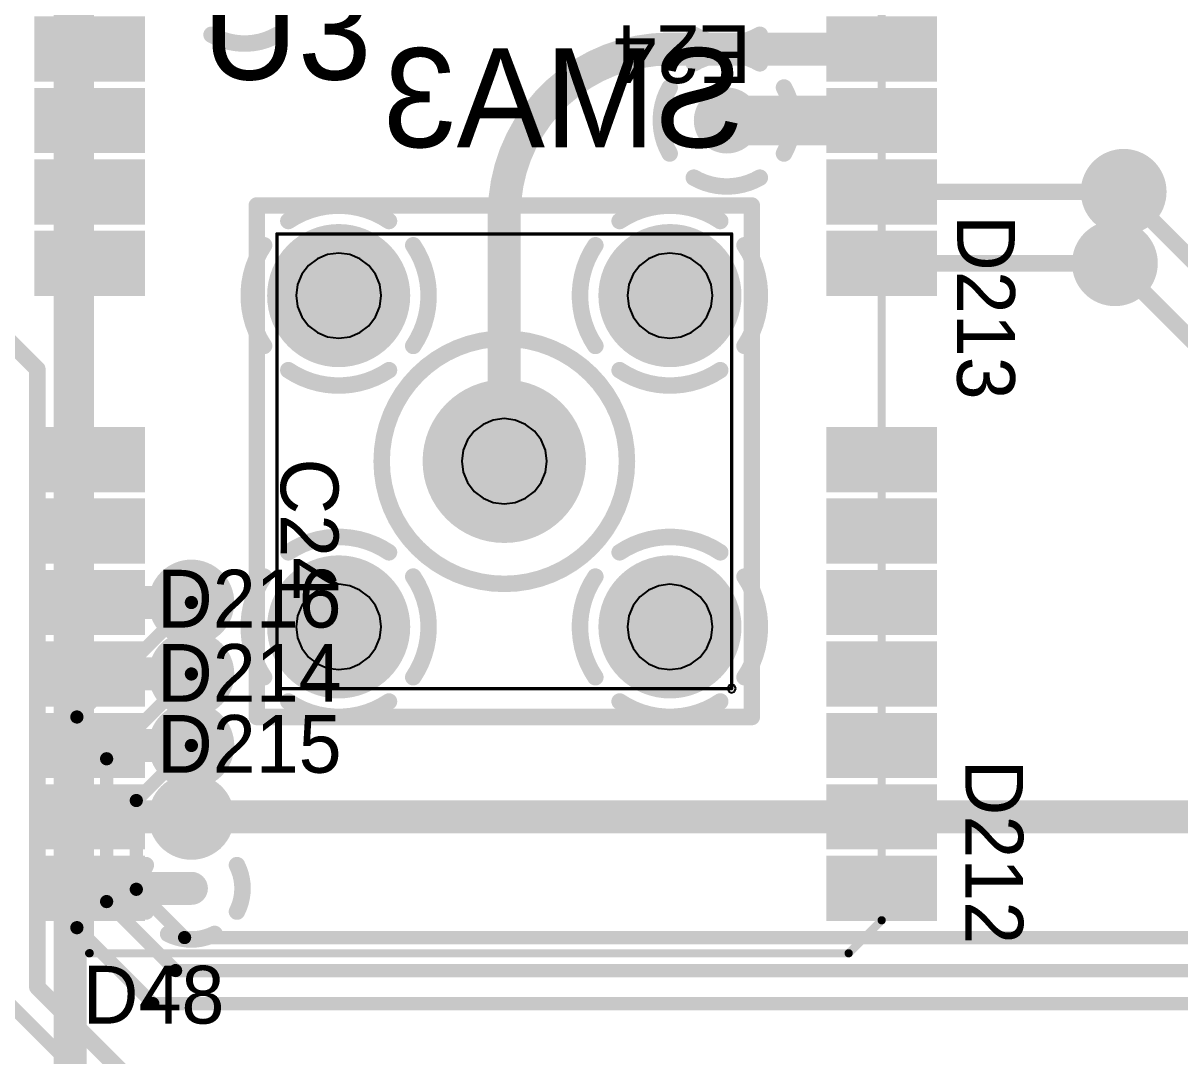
# Model space of a CAD drawing. Extents: x 11.67 to 17.2, y 3.98 to 12.28.
# Drawn here: x 15.557 to 16.258, y 7.419 to 8.045 of the extents above; entities that cross this region are included whole.
import ezdxf

# ---------------------------------------------------------------- set-up
doc = ezdxf.new("R2010")
doc.units = 0
doc.layers.get('0').update_dxf_attribs({"linetype": 'CONTINUOUS'})
for name, color, linetype in [('BOTTOMLAYER', 5, 'CONTINUOUS'), ('BOTTOMOVERLAY', 54, 'CONTINUOUS'), ('BOTTOMSOLDER', 6, 'CONTINUOUS'), ('INTERNALPLANE1', 76, 'CONTINUOUS'), ('MECHANICAL10', 56, 'CONTINUOUS'), ('MECHANICAL6', 56, 'CONTINUOUS'), ('MECHANICAL8', 56, 'CONTINUOUS'), ('MECHANICAL9', 56, 'CONTINUOUS'), ('MIDLAYER1', 16, 'CONTINUOUS'), ('MULTILAYER', 9, 'CONTINUOUS'), ('TOPLAYER', 1, 'CONTINUOUS'), ('TOPOVERLAY', 2, 'CONTINUOUS'), ('TOPPASTE', 8, 'CONTINUOUS'), ('TOPSOLDER', 216, 'CONTINUOUS')]:
    doc.layers.add(name, color=color, linetype=linetype)

# ---------------------------------------------------------------- blocks, each defined once
blk = doc.blocks.new('SMA_TH_HL_SMA_KHD4_B_33')
at = {"layer": 'BOTTOMLAYER', "const_width": 0.03937}
for points in [[(-0.12008, 0.10039, 1), (-0.08071, 0.10039, 1)], [(0.08071, 0.10039, 1), (0.12008, 0.10039, 1)], [(-0.01969, 0, 1), (0.01969, 0, 1)], [(-0.12008, -0.10039, 1), (-0.08071, -0.10039, 1)], [(0.08071, -0.10039, 1), (0.12008, -0.10039, 1)]]:
    blk.add_lwpolyline(points, format="xyb", close=True, dxfattribs=at)
at = {"layer": 'BOTTOMOVERLAY', "const_width": 0.01}
for points in [[(-0.155, 0.15), (-0.155, -0.15)], [(-0.155, 0.15), (0.155, 0.15)], [(0.155, 0.15), (0.155, -0.15)], [(-0.155, -0.15), (0.155, -0.15)]]:
    blk.add_lwpolyline(points, dxfattribs=at)
at = {"layer": 'BOTTOMOVERLAY'}
for points, const_width in [([(-0.1575, 0.15, 1), (-0.1525, 0.15, 1)], 0.005), ([(-0.1575, 0.15, 1), (-0.1525, 0.15, 1)], 0.005), ([(0.1525, 0.15, 1), (0.1575, 0.15, 1)], 0.005), ([(0.1525, 0.15, 1), (0.1575, 0.15, 1)], 0.005), ([(0.07433, 0, 1), (-0.07433, 0, 1)], 0.01), ([(-0.07683, 0, 1), (-0.07183, 0, 1)], 0.005), ([(0.07183, 0, 1), (0.07683, 0, 1)], 0.005), ([(-0.1575, -0.15, 1), (-0.1525, -0.15, 1)], 0.005), ([(-0.1575, -0.15, 1), (-0.1525, -0.15, 1)], 0.005), ([(0.1525, -0.15, 1), (0.1575, -0.15, 1)], 0.005), ([(0.1525, -0.15, 1), (0.1575, -0.15, 1)], 0.005)]:
    blk.add_lwpolyline(points, format="xyb", close=True, dxfattribs=dict(at, const_width=const_width))
at = {"layer": 'BOTTOMSOLDER', "const_width": 0.04337}
for points in [[(-0.12208, 0.10039, 1), (-0.07871, 0.10039, 1)], [(0.07871, 0.10039, 1), (0.12208, 0.10039, 1)], [(-0.02168, 0, 1), (0.02168, 0, 1)], [(-0.12208, -0.10039, 1), (-0.07871, -0.10039, 1)], [(0.07871, -0.10039, 1), (0.12208, -0.10039, 1)]]:
    blk.add_lwpolyline(points, format="xyb", close=True, dxfattribs=at)
at = {"layer": 'INTERNALPLANE1', "const_width": 0.01}
for points in [[(-0.13088, 0.1456, -0.305731), (-0.0699, 0.1456)], [(0.0699, 0.1456, -0.305731), (0.13089, 0.1456)], [(-0.1456, 0.0699, -0.305731), (-0.1456, 0.13089)], [(-0.05519, 0.13089, -0.305731), (-0.05519, 0.0699)], [(0.05519, 0.0699, -0.305731), (0.05519, 0.13089)], [(0.1456, 0.13089, -0.305731), (0.1456, 0.0699)], [(-0.0699, 0.05519, -0.305731), (-0.13088, 0.05519)], [(0.13089, 0.05519, -0.305731), (0.0699, 0.05519)], [(-0.13088, -0.05519, -0.305731), (-0.0699, -0.05519)], [(0.0699, -0.05519, -0.305731), (0.13089, -0.05519)], [(-0.1456, -0.13088, -0.305731), (-0.1456, -0.0699)], [(-0.05519, -0.0699, -0.305731), (-0.05519, -0.13088)], [(0.05519, -0.13088, -0.305731), (0.05519, -0.0699)], [(0.1456, -0.0699, -0.305731), (0.1456, -0.13088)], [(-0.0699, -0.1456, -0.305731), (-0.13088, -0.1456)], [(0.13089, -0.1456, -0.305731), (0.0699, -0.1456)]]:
    blk.add_lwpolyline(points, format="xyb", dxfattribs=at)
at = {"layer": 'INTERNALPLANE1'}
for points, const_width in [([(-0.13338, 0.1456, 1), (-0.12838, 0.1456, 1)], 0.005), ([(-0.0724, 0.1456, 1), (-0.0674, 0.1456, 1)], 0.005), ([(0.0674, 0.1456, 1), (0.0724, 0.1456, 1)], 0.005), ([(0.12839, 0.1456, 1), (0.13339, 0.1456, 1)], 0.005), ([(-0.1481, 0.13089, 1), (-0.1431, 0.13089, 1)], 0.005), ([(-0.05769, 0.13089, 1), (-0.05269, 0.13089, 1)], 0.005), ([(0.05269, 0.13089, 1), (0.05769, 0.13089, 1)], 0.005), ([(0.1431, 0.13089, 1), (0.1481, 0.13089, 1)], 0.005), ([(-0.1481, 0.0699, 1), (-0.1431, 0.0699, 1)], 0.005), ([(-0.05769, 0.0699, 1), (-0.05269, 0.0699, 1)], 0.005), ([(0.05269, 0.0699, 1), (0.05769, 0.0699, 1)], 0.005), ([(0.1431, 0.0699, 1), (0.1481, 0.0699, 1)], 0.005), ([(-0.13338, 0.05519, 1), (-0.12838, 0.05519, 1)], 0.005), ([(-0.0724, 0.05519, 1), (-0.0674, 0.05519, 1)], 0.005), ([(0.0674, 0.05519, 1), (0.0724, 0.05519, 1)], 0.005), ([(0.12839, 0.05519, 1), (0.13339, 0.05519, 1)], 0.005), ([(-0.02476, 0, 1), (0.02476, 0, 1)], 0.04953), ([(-0.13338, -0.05519, 1), (-0.12838, -0.05519, 1)], 0.005), ([(-0.0724, -0.05519, 1), (-0.0674, -0.05519, 1)], 0.005), ([(0.0674, -0.05519, 1), (0.0724, -0.05519, 1)], 0.005), ([(0.12839, -0.05519, 1), (0.13339, -0.05519, 1)], 0.005), ([(-0.1481, -0.0699, 1), (-0.1431, -0.0699, 1)], 0.005), ([(-0.05769, -0.0699, 1), (-0.05269, -0.0699, 1)], 0.005), ([(0.05269, -0.0699, 1), (0.05769, -0.0699, 1)], 0.005), ([(0.1431, -0.0699, 1), (0.1481, -0.0699, 1)], 0.005), ([(-0.1481, -0.13088, 1), (-0.1431, -0.13088, 1)], 0.005), ([(-0.05769, -0.13088, 1), (-0.05269, -0.13088, 1)], 0.005), ([(0.05269, -0.13088, 1), (0.05769, -0.13088, 1)], 0.005), ([(0.1431, -0.13088, 1), (0.1481, -0.13088, 1)], 0.005), ([(-0.13338, -0.1456, 1), (-0.12838, -0.1456, 1)], 0.005), ([(-0.0724, -0.1456, 1), (-0.0674, -0.1456, 1)], 0.005), ([(0.0674, -0.1456, 1), (0.0724, -0.1456, 1)], 0.005), ([(0.12839, -0.1456, 1), (0.13339, -0.1456, 1)], 0.005)]:
    blk.add_lwpolyline(points, format="xyb", close=True, dxfattribs=dict(at, const_width=const_width))
at = {"layer": 'MECHANICAL6', "const_width": 0.002}
for points in [[(-0.13779, 0.1378), (0.1378, 0.1378)], [(-0.13779, 0.1378), (-0.13779, -0.13779)], [(0.1378, 0.1378), (0.1378, -0.13779)], [(-0.13779, -0.13779), (0.1378, -0.13779)]]:
    blk.add_lwpolyline(points, dxfattribs=at)
at = {"layer": 'MECHANICAL6', "const_width": 0.001}
for points in [[(-0.13829, 0.1378, 1), (-0.13729, 0.1378, 1)], [(-0.13829, 0.1378, 1), (-0.13729, 0.1378, 1)], [(0.1373, 0.1378, 1), (0.1383, 0.1378, 1)], [(0.1373, 0.1378, 1), (0.1383, 0.1378, 1)], [(-0.13829, -0.13779, 1), (-0.13729, -0.13779, 1)], [(-0.13829, -0.13779, 1), (-0.13729, -0.13779, 1)], [(0.1373, -0.13779, 1), (0.1383, -0.13779, 1)], [(0.1373, -0.13779, 1), (0.1383, -0.13779, 1)]]:
    blk.add_lwpolyline(points, format="xyb", close=True, dxfattribs=at)
at = {"layer": 'MECHANICAL8'}
for p, q in [((-0.1396, -0.13599), (-0.14035, -0.13779)), ((-0.14035, -0.13779), (-0.1396, -0.1396)), ((-0.13779, -0.13524), (-0.1396, -0.13599)), ((-0.1396, -0.1396), (-0.13779, -0.14035)), ((-0.13599, -0.13599), (-0.13779, -0.13524)), ((-0.13779, -0.14035), (-0.13599, -0.1396)), ((-0.13524, -0.13779), (-0.13599, -0.13599)), ((-0.13599, -0.1396), (-0.13524, -0.13779))]:
    blk.add_line(p, q, dxfattribs=at)
at = {"layer": 'MECHANICAL9'}
for p, q in [((-0.10039, 0.1262), (-0.10707, 0.12532)), ((-0.09371, 0.12532), (-0.10039, 0.1262)), ((0.10039, 0.1262), (0.09371, 0.12532)), ((0.10707, 0.12532), (0.10039, 0.1262)), ((-0.1133, 0.12274), (-0.11864, 0.11864)), ((-0.10707, 0.12532), (-0.1133, 0.12274)), ((-0.08748, 0.12274), (-0.09371, 0.12532)), ((-0.08214, 0.11864), (-0.08748, 0.12274)), ((0.08748, 0.12274), (0.08214, 0.11864)), ((0.09371, 0.12532), (0.08748, 0.12274)), ((0.1133, 0.12274), (0.10707, 0.12532)), ((0.11864, 0.11864), (0.1133, 0.12274)), ((-0.12274, 0.1133), (-0.12532, 0.10707)), ((-0.11864, 0.11864), (-0.12274, 0.1133)), ((-0.07804, 0.1133), (-0.08214, 0.11864)), ((-0.07546, 0.10707), (-0.07804, 0.1133)), ((0.07804, 0.1133), (0.07546, 0.10707)), ((0.08214, 0.11864), (0.07804, 0.1133)), ((0.12274, 0.1133), (0.11864, 0.11864)), ((0.12532, 0.10707), (0.12274, 0.1133)), ((-0.12532, 0.10707), (-0.1262, 0.10039)), ((-0.07458, 0.10039), (-0.07546, 0.10707)), ((0.07546, 0.10707), (0.07458, 0.10039)), ((0.1262, 0.10039), (0.12532, 0.10707)), ((-0.1262, 0.10039), (-0.12532, 0.09371)), ((-0.07546, 0.09371), (-0.07458, 0.10039)), ((0.07458, 0.10039), (0.07546, 0.09371)), ((0.12532, 0.09371), (0.1262, 0.10039)), ((-0.12532, 0.09371), (-0.12274, 0.08748)), ((-0.07804, 0.08748), (-0.07546, 0.09371)), ((0.07546, 0.09371), (0.07804, 0.08748)), ((0.12274, 0.08748), (0.12532, 0.09371)), ((-0.12274, 0.08748), (-0.11864, 0.08214)), ((-0.08214, 0.08214), (-0.07804, 0.08748)), ((0.07804, 0.08748), (0.08214, 0.08214)), ((0.11864, 0.08214), (0.12274, 0.08748)), ((-0.11864, 0.08214), (-0.1133, 0.07804)), ((-0.1133, 0.07804), (-0.10707, 0.07546)), ((-0.09371, 0.07546), (-0.08748, 0.07804)), ((-0.08748, 0.07804), (-0.08214, 0.08214)), ((0.08214, 0.08214), (0.08748, 0.07804)), ((0.08748, 0.07804), (0.09371, 0.07546)), ((0.10707, 0.07546), (0.1133, 0.07804)), ((0.1133, 0.07804), (0.11864, 0.08214)), ((-0.10707, 0.07546), (-0.10039, 0.07458)), ((-0.10039, 0.07458), (-0.09371, 0.07546)), ((0.09371, 0.07546), (0.10039, 0.07458)), ((0.10039, 0.07458), (0.10707, 0.07546)), ((-0.01291, 0.02235), (-0.01825, 0.01825)), ((-0.00668, 0.02493), (-0.01291, 0.02235)), ((0, 0.02581), (-0.00668, 0.02493)), ((0.00668, 0.02493), (0, 0.02581)), ((0.01291, 0.02235), (0.00668, 0.02493)), ((0.01825, 0.01825), (0.01291, 0.02235)), ((-0.01825, 0.01825), (-0.02235, 0.01291)), ((0.02235, 0.01291), (0.01825, 0.01825)), ((-0.02235, 0.01291), (-0.02493, 0.00668)), ((0.02493, 0.00668), (0.02235, 0.01291)), ((-0.02493, 0.00668), (-0.02581, 0)), ((-0.02581, 0), (-0.02493, -0.00668)), ((0.02581, 0), (0.02493, 0.00668)), ((0.02493, -0.00668), (0.02581, 0)), ((-0.02493, -0.00668), (-0.02235, -0.01291)), ((0.02235, -0.01291), (0.02493, -0.00668)), ((-0.02235, -0.01291), (-0.01825, -0.01825)), ((0.01825, -0.01825), (0.02235, -0.01291)), ((-0.01825, -0.01825), (-0.01291, -0.02235)), ((0.01291, -0.02235), (0.01825, -0.01825)), ((-0.01291, -0.02235), (-0.00668, -0.02493)), ((-0.00668, -0.02493), (0, -0.02581)), ((0, -0.02581), (0.00668, -0.02493)), ((0.00668, -0.02493), (0.01291, -0.02235)), ((-0.10707, -0.07546), (-0.1133, -0.07804)), ((-0.10039, -0.07458), (-0.10707, -0.07546)), ((-0.09371, -0.07546), (-0.10039, -0.07458)), ((-0.08748, -0.07804), (-0.09371, -0.07546)), ((0.09371, -0.07546), (0.08748, -0.07804)), ((0.10039, -0.07458), (0.09371, -0.07546)), ((0.10707, -0.07546), (0.10039, -0.07458)), ((0.1133, -0.07804), (0.10707, -0.07546)), ((-0.11864, -0.08214), (-0.12274, -0.08748)), ((-0.1133, -0.07804), (-0.11864, -0.08214)), ((-0.08214, -0.08214), (-0.08748, -0.07804)), ((-0.07804, -0.08748), (-0.08214, -0.08214)), ((0.08214, -0.08214), (0.07804, -0.08748)), ((0.08748, -0.07804), (0.08214, -0.08214)), ((0.11864, -0.08214), (0.1133, -0.07804)), ((0.12274, -0.08748), (0.11864, -0.08214)), ((-0.12274, -0.08748), (-0.12532, -0.09371)), ((-0.07546, -0.09371), (-0.07804, -0.08748)), ((0.07804, -0.08748), (0.07546, -0.09371)), ((0.12532, -0.09371), (0.12274, -0.08748)), ((-0.12532, -0.09371), (-0.1262, -0.10039)), ((-0.07458, -0.10039), (-0.07546, -0.09371)), ((0.07546, -0.09371), (0.07458, -0.10039)), ((0.1262, -0.10039), (0.12532, -0.09371)), ((-0.1262, -0.10039), (-0.12532, -0.10707)), ((-0.07546, -0.10707), (-0.07458, -0.10039)), ((0.07458, -0.10039), (0.07546, -0.10707)), ((0.12532, -0.10707), (0.1262, -0.10039)), ((-0.12532, -0.10707), (-0.12274, -0.1133)), ((-0.07804, -0.1133), (-0.07546, -0.10707)), ((0.07546, -0.10707), (0.07804, -0.1133)), ((0.12274, -0.1133), (0.12532, -0.10707)), ((-0.12274, -0.1133), (-0.11864, -0.11864)), ((-0.11864, -0.11864), (-0.1133, -0.12274)), ((-0.08748, -0.12274), (-0.08214, -0.11864)), ((-0.08214, -0.11864), (-0.07804, -0.1133)), ((0.07804, -0.1133), (0.08214, -0.11864)), ((0.08214, -0.11864), (0.08748, -0.12274)), ((0.1133, -0.12274), (0.11864, -0.11864)), ((0.11864, -0.11864), (0.12274, -0.1133)), ((-0.1133, -0.12274), (-0.10707, -0.12532)), ((-0.10707, -0.12532), (-0.10039, -0.1262)), ((-0.10039, -0.1262), (-0.09371, -0.12532)), ((-0.09371, -0.12532), (-0.08748, -0.12274)), ((0.08748, -0.12274), (0.09371, -0.12532)), ((0.09371, -0.12532), (0.10039, -0.1262)), ((0.10039, -0.1262), (0.10707, -0.12532)), ((0.10707, -0.12532), (0.1133, -0.12274))]:
    blk.add_line(p, q, dxfattribs=at)
at = {"layer": 'MIDLAYER1', "const_width": 0.03937}
for points in [[(-0.12008, 0.10039, 1), (-0.08071, 0.10039, 1)], [(0.08071, 0.10039, 1), (0.12008, 0.10039, 1)], [(-0.01969, 0, 1), (0.01969, 0, 1)], [(-0.12008, -0.10039, 1), (-0.08071, -0.10039, 1)], [(0.08071, -0.10039, 1), (0.12008, -0.10039, 1)]]:
    blk.add_lwpolyline(points, format="xyb", close=True, dxfattribs=at)
at = {"layer": 'MULTILAYER', "const_width": 0.03937}
for points in [[(-0.12008, 0.10039, 1), (-0.08071, 0.10039, 1)], [(0.08071, 0.10039, 1), (0.12008, 0.10039, 1)], [(-0.01969, 0, 1), (0.01969, 0, 1)], [(-0.12008, -0.10039, 1), (-0.08071, -0.10039, 1)], [(0.08071, -0.10039, 1), (0.12008, -0.10039, 1)]]:
    blk.add_lwpolyline(points, format="xyb", close=True, dxfattribs=at)
at = {"layer": 'TOPLAYER', "const_width": 0.03937}
for points in [[(-0.12008, 0.10039, 1), (-0.08071, 0.10039, 1)], [(0.08071, 0.10039, 1), (0.12008, 0.10039, 1)], [(-0.01969, 0, 1), (0.01969, 0, 1)], [(-0.12008, -0.10039, 1), (-0.08071, -0.10039, 1)], [(0.08071, -0.10039, 1), (0.12008, -0.10039, 1)]]:
    blk.add_lwpolyline(points, format="xyb", close=True, dxfattribs=at)
at = {"layer": 'TOPSOLDER', "const_width": 0.04337}
for points in [[(-0.12208, 0.10039, 1), (-0.07871, 0.10039, 1)], [(0.07871, 0.10039, 1), (0.12208, 0.10039, 1)], [(-0.02168, 0, 1), (0.02168, 0, 1)], [(-0.12208, -0.10039, 1), (-0.07871, -0.10039, 1)], [(0.07871, -0.10039, 1), (0.12208, -0.10039, 1)]]:
    blk.add_lwpolyline(points, format="xyb", close=True, dxfattribs=at)
blk = doc.blocks.new('LB1020B_54')
at = {"layer": 'TOPLAYER'}
for points in [[(-0.02953, 0.57488), (0.02953, 0.57488), (-0.02953, 0.60638), (0.02953, 0.60638)], [(0.45047, 0.57488), (0.50953, 0.57488), (0.45047, 0.60638), (0.50953, 0.60638)], [(-0.02953, 0.53157), (0.02953, 0.53157), (-0.02953, 0.56307), (0.02953, 0.56307)], [(0.45047, 0.53157), (0.50953, 0.53157), (0.45047, 0.56307), (0.50953, 0.56307)], [(-0.02953, 0.48827), (0.02953, 0.48827), (-0.02953, 0.51976), (0.02953, 0.51976)], [(0.45047, 0.48827), (0.50953, 0.48827), (0.45047, 0.51976), (0.50953, 0.51976)], [(-0.02953, 0.44496), (0.02953, 0.44496), (-0.02953, 0.47646), (0.02953, 0.47646)], [(0.45047, 0.44496), (0.50953, 0.44496), (0.45047, 0.47646), (0.50953, 0.47646)], [(-0.02953, 0.40165), (0.02953, 0.40165), (-0.02953, 0.43315), (0.02953, 0.43315)], [(0.45047, 0.40165), (0.50953, 0.40165), (0.45047, 0.43315), (0.50953, 0.43315)], [(-0.02953, 0.35835), (0.02953, 0.35835), (-0.02953, 0.38984), (0.02953, 0.38984)], [(0.45047, 0.35835), (0.50953, 0.35835), (0.45047, 0.38984), (0.50953, 0.38984)], [(-0.02953, 0.31504), (0.02953, 0.31504), (-0.02953, 0.34654), (0.02953, 0.34654)], [(0.45047, 0.31504), (0.50953, 0.31504), (0.45047, 0.34654), (0.50953, 0.34654)], [(-0.02953, 0.19614), (0.02953, 0.19614), (-0.02953, 0.22764), (0.02953, 0.22764)], [(0.45047, 0.19614), (0.50953, 0.19614), (0.45047, 0.22764), (0.50953, 0.22764)], [(-0.02953, 0.15283), (0.02953, 0.15283), (-0.02953, 0.18433), (0.02953, 0.18433)], [(0.45047, 0.15283), (0.50953, 0.15283), (0.45047, 0.18433), (0.50953, 0.18433)], [(-0.02953, 0.10953), (0.02953, 0.10953), (-0.02953, 0.14102), (0.02953, 0.14102)], [(0.45047, 0.10953), (0.50953, 0.10953), (0.45047, 0.14102), (0.50953, 0.14102)], [(-0.02953, 0.06622), (0.02953, 0.06622), (-0.02953, 0.09772), (0.02953, 0.09772)], [(0.45047, 0.06622), (0.50953, 0.06622), (0.45047, 0.09772), (0.50953, 0.09772)]]:
    blk.add_solid(points, dxfattribs=at)
at = {"layer": 'TOPOVERLAY', "const_width": 0.005}
for points in [[(0.02, 0.63), (0, 0.61)], [(0.48031, 0.63), (0.02, 0.63)], [(0.48, 0.62992), (0.48, 0)], [(0, 0.61), (0, 0.00008)]]:
    blk.add_lwpolyline(points, dxfattribs=at)
at = {"layer": 'TOPOVERLAY', "const_width": 0.0025}
for points in [[(0.01875, 0.63, 1), (0.02125, 0.63, 1)], [(0.01875, 0.63, 1), (0.02125, 0.63, 1)], [(0.47875, 0.62992, 1), (0.48125, 0.62992, 1)], [(0.47907, 0.63, 1), (0.48157, 0.63, 1)], [(-0.00125, 0.61, 1), (0.00125, 0.61, 1)], [(-0.00125, 0.61, 1), (0.00125, 0.61, 1)]]:
    blk.add_lwpolyline(points, format="xyb", close=True, dxfattribs=at)
at = {"layer": 'TOPPASTE'}
for points in [[(-0.02953, 0.57488), (0.02953, 0.57488), (-0.02953, 0.60638), (0.02953, 0.60638)], [(0.45047, 0.57488), (0.50953, 0.57488), (0.45047, 0.60638), (0.50953, 0.60638)], [(-0.02953, 0.53157), (0.02953, 0.53157), (-0.02953, 0.56307), (0.02953, 0.56307)], [(0.45047, 0.53157), (0.50953, 0.53157), (0.45047, 0.56307), (0.50953, 0.56307)], [(-0.02953, 0.48827), (0.02953, 0.48827), (-0.02953, 0.51976), (0.02953, 0.51976)], [(0.45047, 0.48827), (0.50953, 0.48827), (0.45047, 0.51976), (0.50953, 0.51976)], [(-0.02953, 0.44496), (0.02953, 0.44496), (-0.02953, 0.47646), (0.02953, 0.47646)], [(0.45047, 0.44496), (0.50953, 0.44496), (0.45047, 0.47646), (0.50953, 0.47646)], [(-0.02953, 0.40165), (0.02953, 0.40165), (-0.02953, 0.43315), (0.02953, 0.43315)], [(0.45047, 0.40165), (0.50953, 0.40165), (0.45047, 0.43315), (0.50953, 0.43315)], [(-0.02953, 0.35835), (0.02953, 0.35835), (-0.02953, 0.38984), (0.02953, 0.38984)], [(0.45047, 0.35835), (0.50953, 0.35835), (0.45047, 0.38984), (0.50953, 0.38984)], [(-0.02953, 0.31504), (0.02953, 0.31504), (-0.02953, 0.34654), (0.02953, 0.34654)], [(0.45047, 0.31504), (0.50953, 0.31504), (0.45047, 0.34654), (0.50953, 0.34654)], [(-0.02953, 0.19614), (0.02953, 0.19614), (-0.02953, 0.22764), (0.02953, 0.22764)], [(0.45047, 0.19614), (0.50953, 0.19614), (0.45047, 0.22764), (0.50953, 0.22764)], [(-0.02953, 0.15283), (0.02953, 0.15283), (-0.02953, 0.18433), (0.02953, 0.18433)], [(0.45047, 0.15283), (0.50953, 0.15283), (0.45047, 0.18433), (0.50953, 0.18433)], [(-0.02953, 0.10953), (0.02953, 0.10953), (-0.02953, 0.14102), (0.02953, 0.14102)], [(0.45047, 0.10953), (0.50953, 0.10953), (0.45047, 0.14102), (0.50953, 0.14102)], [(-0.02953, 0.06622), (0.02953, 0.06622), (-0.02953, 0.09772), (0.02953, 0.09772)], [(0.45047, 0.06622), (0.50953, 0.06622), (0.45047, 0.09772), (0.50953, 0.09772)]]:
    blk.add_solid(points, dxfattribs=at)
at = {"layer": 'TOPSOLDER'}
for points in [[(-0.03353, 0.57088), (0.03353, 0.57088), (-0.03353, 0.61038), (0.03353, 0.61038)], [(0.44647, 0.57088), (0.51353, 0.57088), (0.44647, 0.61038), (0.51353, 0.61038)], [(-0.03353, 0.52757), (0.03353, 0.52757), (-0.03353, 0.56707), (0.03353, 0.56707)], [(0.44647, 0.52757), (0.51353, 0.52757), (0.44647, 0.56707), (0.51353, 0.56707)], [(-0.03353, 0.48427), (0.03353, 0.48427), (-0.03353, 0.52376), (0.03353, 0.52376)], [(0.44647, 0.48427), (0.51353, 0.48427), (0.44647, 0.52376), (0.51353, 0.52376)], [(-0.03353, 0.44096), (0.03353, 0.44096), (-0.03353, 0.48046), (0.03353, 0.48046)], [(0.44647, 0.44096), (0.51353, 0.44096), (0.44647, 0.48046), (0.51353, 0.48046)], [(-0.03353, 0.39765), (0.03353, 0.39765), (-0.03353, 0.43715), (0.03353, 0.43715)], [(0.44647, 0.39765), (0.51353, 0.39765), (0.44647, 0.43715), (0.51353, 0.43715)], [(-0.03353, 0.35435), (0.03353, 0.35435), (-0.03353, 0.39384), (0.03353, 0.39384)], [(0.44647, 0.35435), (0.51353, 0.35435), (0.44647, 0.39384), (0.51353, 0.39384)], [(-0.03353, 0.31104), (0.03353, 0.31104), (-0.03353, 0.35054), (0.03353, 0.35054)], [(0.44647, 0.31104), (0.51353, 0.31104), (0.44647, 0.35054), (0.51353, 0.35054)], [(-0.03353, 0.19214), (0.03353, 0.19214), (-0.03353, 0.23164), (0.03353, 0.23164)], [(0.44647, 0.19214), (0.51353, 0.19214), (0.44647, 0.23164), (0.51353, 0.23164)], [(-0.03353, 0.14883), (0.03353, 0.14883), (-0.03353, 0.18833), (0.03353, 0.18833)], [(0.44647, 0.14883), (0.51353, 0.14883), (0.44647, 0.18833), (0.51353, 0.18833)], [(-0.03353, 0.10553), (0.03353, 0.10553), (-0.03353, 0.14502), (0.03353, 0.14502)], [(0.44647, 0.10553), (0.51353, 0.10553), (0.44647, 0.14502), (0.51353, 0.14502)], [(-0.03353, 0.06222), (0.03353, 0.06222), (-0.03353, 0.10172), (0.03353, 0.10172)], [(0.44647, 0.06222), (0.51353, 0.06222), (0.44647, 0.10172), (0.51353, 0.10172)]]:
    blk.add_solid(points, dxfattribs=at)

msp = doc.modelspace()

# ---------------------------------------------------------------- linework, layer by layer
at = {"layer": 'BOTTOMLAYER'}
for points, const_width in [([(15.97387, 7.98618, 1), (15.99387, 7.98618, 1)], 0.02), ([(16.2194, 7.94297, 1), (16.2294, 7.94297, 1)], 0.01), ([(16.21409, 7.89966, 1), (16.22409, 7.89966, 1)], 0.01), ([(15.65434, 7.69406, 1), (15.66434, 7.69406, 1)], 0.01), ([(15.65434, 7.65075, 1), (15.66434, 7.65075, 1)], 0.01), ([(15.65434, 7.60744, 1), (15.66434, 7.60744, 1)], 0.01), ([(15.65434, 7.56413, 1), (15.66434, 7.56413, 1)], 0.01), ([(15.65434, 7.52083, 1), (15.66434, 7.52083, 1)], 0.01)]:
    msp.add_lwpolyline(points, format="xyb", close=True, dxfattribs=dict(at, const_width=const_width))
at = {"layer": 'INTERNALPLANE1', "const_width": 0.02}
msp.add_lwpolyline([(15.58596, 6.601), (15.58596, 8.131)], dxfattribs=at)
at = {"layer": 'INTERNALPLANE1', "const_width": 0.01}
for points in [[(15.71157, 8.03815, -0.267949), (15.67157, 8.03815)], [(16.00387, 8.03815, -0.267949), (15.96387, 8.03815)], [(15.96387, 8.02082, -0.267949), (16.00387, 8.02082)], [(15.94923, 7.96618, -0.267949), (15.94923, 8.00618)], [(16.01851, 8.00618, -0.267949), (16.01851, 7.96618)], [(16.00387, 7.95154, -0.267949), (15.96387, 7.95154)], [(15.64527, 7.54845, -0.240079), (15.67341, 7.54845)], [(15.63172, 7.50675, -0.240079), (15.63172, 7.5349)], [(15.68696, 7.5349, -0.240079), (15.68696, 7.50675)], [(15.67341, 7.49321, -0.240079), (15.64527, 7.49321)]]:
    msp.add_lwpolyline(points, format="xyb", dxfattribs=at)
at = {"layer": 'INTERNALPLANE1'}
for points, const_width in [([(15.66907, 8.03815, 1), (15.67407, 8.03815, 1)], 0.005), ([(15.70907, 8.03815, 1), (15.71407, 8.03815, 1)], 0.005), ([(15.96137, 8.03815, 1), (15.96637, 8.03815, 1)], 0.005), ([(16.00137, 8.03815, 1), (16.00637, 8.03815, 1)], 0.005), ([(15.96137, 8.02082, 1), (15.96637, 8.02082, 1)], 0.005), ([(16.00137, 8.02082, 1), (16.00637, 8.02082, 1)], 0.005), ([(15.94673, 8.00618, 1), (15.95173, 8.00618, 1)], 0.005), ([(16.01601, 8.00618, 1), (16.02101, 8.00618, 1)], 0.005), ([(15.94673, 7.96618, 1), (15.95173, 7.96618, 1)], 0.005), ([(16.01601, 7.96618, 1), (16.02101, 7.96618, 1)], 0.005), ([(16.2114, 7.94297, 1), (16.2374, 7.94297, 1)], 0.026), ([(15.96137, 7.95154, 1), (15.96637, 7.95154, 1)], 0.005), ([(16.00137, 7.95154, 1), (16.00637, 7.95154, 1)], 0.005), ([(16.20609, 7.89966, 1), (16.23209, 7.89966, 1)], 0.026), ([(15.64634, 7.69406, 1), (15.67234, 7.69406, 1)], 0.026), ([(15.64634, 7.65075, 1), (15.67234, 7.65075, 1)], 0.026), ([(15.64634, 7.60744, 1), (15.67234, 7.60744, 1)], 0.026), ([(15.64634, 7.56413, 1), (15.67234, 7.56413, 1)], 0.026), ([(15.64277, 7.54845, 1), (15.64776, 7.54845, 1)], 0.005), ([(15.67091, 7.54845, 1), (15.67591, 7.54845, 1)], 0.005), ([(15.62922, 7.5349, 1), (15.63422, 7.5349, 1)], 0.005), ([(15.68446, 7.5349, 1), (15.68946, 7.5349, 1)], 0.005), ([(15.62922, 7.50675, 1), (15.63422, 7.50675, 1)], 0.005), ([(15.68446, 7.50675, 1), (15.68946, 7.50675, 1)], 0.005), ([(15.64277, 7.49321, 1), (15.64776, 7.49321, 1)], 0.005), ([(15.67091, 7.49321, 1), (15.67591, 7.49321, 1)], 0.005)]:
    msp.add_lwpolyline(points, format="xyb", close=True, dxfattribs=dict(at, const_width=const_width))
at = {"layer": 'MIDLAYER1'}
for points, const_width in [([(15.97387, 7.98618, 1), (15.99387, 7.98618, 1)], 0.02), ([(16.2194, 7.94297, 1), (16.2294, 7.94297, 1)], 0.01), ([(16.2219, 7.94297, 1), (16.2269, 7.94297, 1)], 0.005), ([(16.21409, 7.89966, 1), (16.22409, 7.89966, 1)], 0.01), ([(16.21659, 7.89966, 1), (16.22159, 7.89966, 1)], 0.005), ([(15.56346, 7.83553, 1), (15.56846, 7.83553, 1)], 0.005), ([(15.56346, 7.83553, 1), (15.56846, 7.83553, 1)], 0.005), ([(15.65434, 7.69406, 1), (15.66434, 7.69406, 1)], 0.01), ([(15.65734, 7.69406, 1), (15.66134, 7.69406, 1)], 0.004), ([(15.65434, 7.65075, 1), (15.66434, 7.65075, 1)], 0.01), ([(15.65734, 7.65075, 1), (15.66134, 7.65075, 1)], 0.004), ([(15.58796, 7.62468, 1), (15.59196, 7.62468, 1)], 0.004), ([(15.58796, 7.62468, 1), (15.59196, 7.62468, 1)], 0.004), ([(15.65434, 7.60744, 1), (15.66434, 7.60744, 1)], 0.01), ([(15.65734, 7.60744, 1), (15.66134, 7.60744, 1)], 0.004), ([(15.60596, 7.59937, 1), (15.60996, 7.59937, 1)], 0.004), ([(15.60596, 7.59937, 1), (15.60996, 7.59937, 1)], 0.004), ([(15.62396, 7.57406, 1), (15.62796, 7.57406, 1)], 0.004), ([(15.62396, 7.57406, 1), (15.62796, 7.57406, 1)], 0.004), ([(15.65434, 7.56413, 1), (15.66434, 7.56413, 1)], 0.01), ([(15.65434, 7.56413, 1), (15.66434, 7.56413, 1)], 0.01), ([(15.65434, 7.52083, 1), (15.66434, 7.52083, 1)], 0.01), ([(15.62396, 7.52026, 1), (15.62796, 7.52026, 1)], 0.004), ([(15.62396, 7.52026, 1), (15.62796, 7.52026, 1)], 0.004), ([(15.60596, 7.51281, 1), (15.60996, 7.51281, 1)], 0.004), ([(15.60596, 7.51281, 1), (15.60996, 7.51281, 1)], 0.004), ([(15.58796, 7.497, 1), (15.59196, 7.497, 1)], 0.004), ([(15.58796, 7.497, 1), (15.59196, 7.497, 1)], 0.004), ([(15.65322, 7.491, 1), (15.65722, 7.491, 1)], 0.004), ([(15.65322, 7.491, 1), (15.65722, 7.491, 1)], 0.004), ([(15.64777, 7.471, 1), (15.65177, 7.471, 1)], 0.004), ([(15.64777, 7.471, 1), (15.65177, 7.471, 1)], 0.004), ([(15.56346, 7.461, 1), (15.56846, 7.461, 1)], 0.005), ([(15.56346, 7.461, 1), (15.56846, 7.461, 1)], 0.005), ([(15.63396, 7.451, 1), (15.63796, 7.451, 1)], 0.004), ([(15.63396, 7.451, 1), (15.63796, 7.451, 1)], 0.004)]:
    msp.add_lwpolyline(points, format="xyb", close=True, dxfattribs=dict(at, const_width=const_width))
for points, const_width in [([(15.45861, 7.94287), (15.56596, 7.83553)], 0.01), ([(16.2244, 7.94297), (16.49637, 7.671)], 0.01), ([(16.21909, 7.89966), (16.47776, 7.641)], 0.01), ([(15.56596, 7.461), (15.56596, 7.83553)], 0.01), ([(15.58996, 7.62468), (15.65934, 7.69406)], 0.008), ([(15.60796, 7.59937), (15.65934, 7.65075)], 0.008), ([(15.58996, 7.497), (15.58996, 7.62468)], 0.008), ([(15.62596, 7.57406), (15.65934, 7.60744)], 0.008), ([(15.60796, 7.51281), (15.60796, 7.59937)], 0.008), ([(15.62596, 7.52026), (15.62596, 7.57406)], 0.008), ([(15.65934, 7.56413), (16.79283, 7.56413)], 0.02), ([(15.62596, 7.52026), (15.65522, 7.491)], 0.008), ([(15.60796, 7.51281), (15.64977, 7.471)], 0.008), ([(15.58996, 7.497), (15.63596, 7.451)], 0.008), ([(15.65522, 7.491), (16.76596, 7.491)], 0.008), ([(15.64977, 7.471), (16.73596, 7.471)], 0.008), ([(15.56596, 7.461), (15.62596, 7.401)], 0.01), ([(15.54596, 7.45413), (15.60596, 7.39413)], 0.008), ([(15.63596, 7.451), (16.71596, 7.451)], 0.008)]:
    msp.add_lwpolyline(points, dxfattribs=dict(at, const_width=const_width))
at = {"layer": 'MULTILAYER'}
for points, const_width in [([(15.97387, 7.98618, 1), (15.99387, 7.98618, 1)], 0.02), ([(16.2194, 7.94297, 1), (16.2294, 7.94297, 1)], 0.01), ([(16.21409, 7.89966, 1), (16.22409, 7.89966, 1)], 0.01), ([(15.65434, 7.69406, 1), (15.66434, 7.69406, 1)], 0.01), ([(15.65434, 7.65075, 1), (15.66434, 7.65075, 1)], 0.01), ([(15.65434, 7.60744, 1), (15.66434, 7.60744, 1)], 0.01), ([(15.65434, 7.56413, 1), (15.66434, 7.56413, 1)], 0.01), ([(15.65434, 7.52083, 1), (15.66434, 7.52083, 1)], 0.01)]:
    msp.add_lwpolyline(points, format="xyb", close=True, dxfattribs=dict(at, const_width=const_width))
at = {"layer": 'TOPLAYER', "const_width": 0.02}
msp.add_lwpolyline([(15.849, 7.92949, -0.414214), (15.949, 8.02949)], format="xyb", dxfattribs=at)
at = {"layer": 'TOPLAYER'}
for points, const_width in [([(15.949, 8.02949), (16.07772, 8.02949)], 0.02), ([(15.98387, 7.98618), (16.07772, 7.98618)], 0.03), ([(16.06596, 7.94297), (16.2244, 7.94297)], 0.01), ([(15.849, 7.77967), (15.849, 7.92949)], 0.02), ([(16.06596, 7.89966), (16.21909, 7.89966)], 0.01), ([(15.59772, 7.69406), (15.65934, 7.69406)], 0.02), ([(15.59772, 7.65075), (15.65934, 7.65075)], 0.02), ([(15.59772, 7.60744), (15.65934, 7.60744)], 0.02), ([(15.59772, 7.56413), (15.65934, 7.56413)], 0.02), ([(15.59772, 7.52083), (15.65934, 7.52083)], 0.02)]:
    msp.add_lwpolyline(points, dxfattribs=dict(at, const_width=const_width))
for points, const_width in [([(15.944, 8.02949, 1), (15.954, 8.02949, 1)], 0.01), ([(15.944, 8.02949, 1), (15.954, 8.02949, 1)], 0.01), ([(16.07272, 8.02949, 1), (16.08272, 8.02949, 1)], 0.01), ([(15.97387, 7.98618, 1), (15.99387, 7.98618, 1)], 0.02), ([(15.97637, 7.98618, 1), (15.99137, 7.98618, 1)], 0.015), ([(16.07022, 7.98618, 1), (16.08522, 7.98618, 1)], 0.015), ([(16.2194, 7.94297, 1), (16.2294, 7.94297, 1)], 0.01), ([(16.06346, 7.94297, 1), (16.06846, 7.94297, 1)], 0.005), ([(16.2219, 7.94297, 1), (16.2269, 7.94297, 1)], 0.005), ([(15.844, 7.92949, 1), (15.854, 7.92949, 1)], 0.01), ([(15.844, 7.92949, 1), (15.854, 7.92949, 1)], 0.01), ([(16.21409, 7.89966, 1), (16.22409, 7.89966, 1)], 0.01), ([(16.06346, 7.89966, 1), (16.06846, 7.89966, 1)], 0.005), ([(16.21659, 7.89966, 1), (16.22159, 7.89966, 1)], 0.005), ([(15.844, 7.77967, 1), (15.854, 7.77967, 1)], 0.01), ([(15.59272, 7.69406, 1), (15.60272, 7.69406, 1)], 0.01), ([(15.65434, 7.69406, 1), (15.66434, 7.69406, 1)], 0.01), ([(15.65434, 7.69406, 1), (15.66434, 7.69406, 1)], 0.01), ([(15.59272, 7.65075, 1), (15.60272, 7.65075, 1)], 0.01), ([(15.65434, 7.65075, 1), (15.66434, 7.65075, 1)], 0.01), ([(15.65434, 7.65075, 1), (15.66434, 7.65075, 1)], 0.01), ([(15.59272, 7.60744, 1), (15.60272, 7.60744, 1)], 0.01), ([(15.65434, 7.60744, 1), (15.66434, 7.60744, 1)], 0.01), ([(15.65434, 7.60744, 1), (15.66434, 7.60744, 1)], 0.01), ([(15.59272, 7.56413, 1), (15.60272, 7.56413, 1)], 0.01), ([(15.65434, 7.56413, 1), (15.66434, 7.56413, 1)], 0.01), ([(15.65434, 7.56413, 1), (15.66434, 7.56413, 1)], 0.01), ([(15.59272, 7.52083, 1), (15.60272, 7.52083, 1)], 0.01), ([(15.65434, 7.52083, 1), (15.66434, 7.52083, 1)], 0.01), ([(15.65434, 7.52083, 1), (15.66434, 7.52083, 1)], 0.01)]:
    msp.add_lwpolyline(points, format="xyb", close=True, dxfattribs=dict(at, const_width=const_width))

# ---------------------------------------------------------------- block references
for name, p, rotation in [('LB1020B_54', (16.07772, 8.11146), 180), ('SMA_TH_HL_SMA_KHD4_B_33', (15.849, 7.77967), 90)]:
    msp.add_blockref(name, p, dxfattribs=dict(rotation=rotation))

# ---------------------------------------------------------------- texts
at = {"layer": 'BOTTOMOVERLAY', "text_generation_flag": 2}
msp.add_text('SMA3', height=0.06, rotation=360, dxfattribs=at).set_placement((15.994, 7.97))
at = {"layer": 'MECHANICAL10'}
for s, rotation, p in [('E24', 180, (15.99848, 8.04388)), ('D213', 270, (16.12348, 7.92888)), ('C24', 270, (15.71348, 7.78138)), ('D216', 360, (15.63848, 7.67888)), ('D214', 360, (15.63848, 7.63388)), ('D215', 360, (15.63848, 7.59088)), ('D212', 270, (16.12848, 7.59888))]:
    msp.add_text(s, height=0.035, rotation=rotation, dxfattribs=at).set_placement(p)
msp.add_text('D48', height=0.035, dxfattribs=at).set_placement((15.59348, 7.43888))
at = {"layer": 'TOPOVERLAY'}
msp.add_text('U3', height=0.06, dxfattribs=at).set_placement((15.66596, 8.011))

doc.saveas('drawing.dxf')
